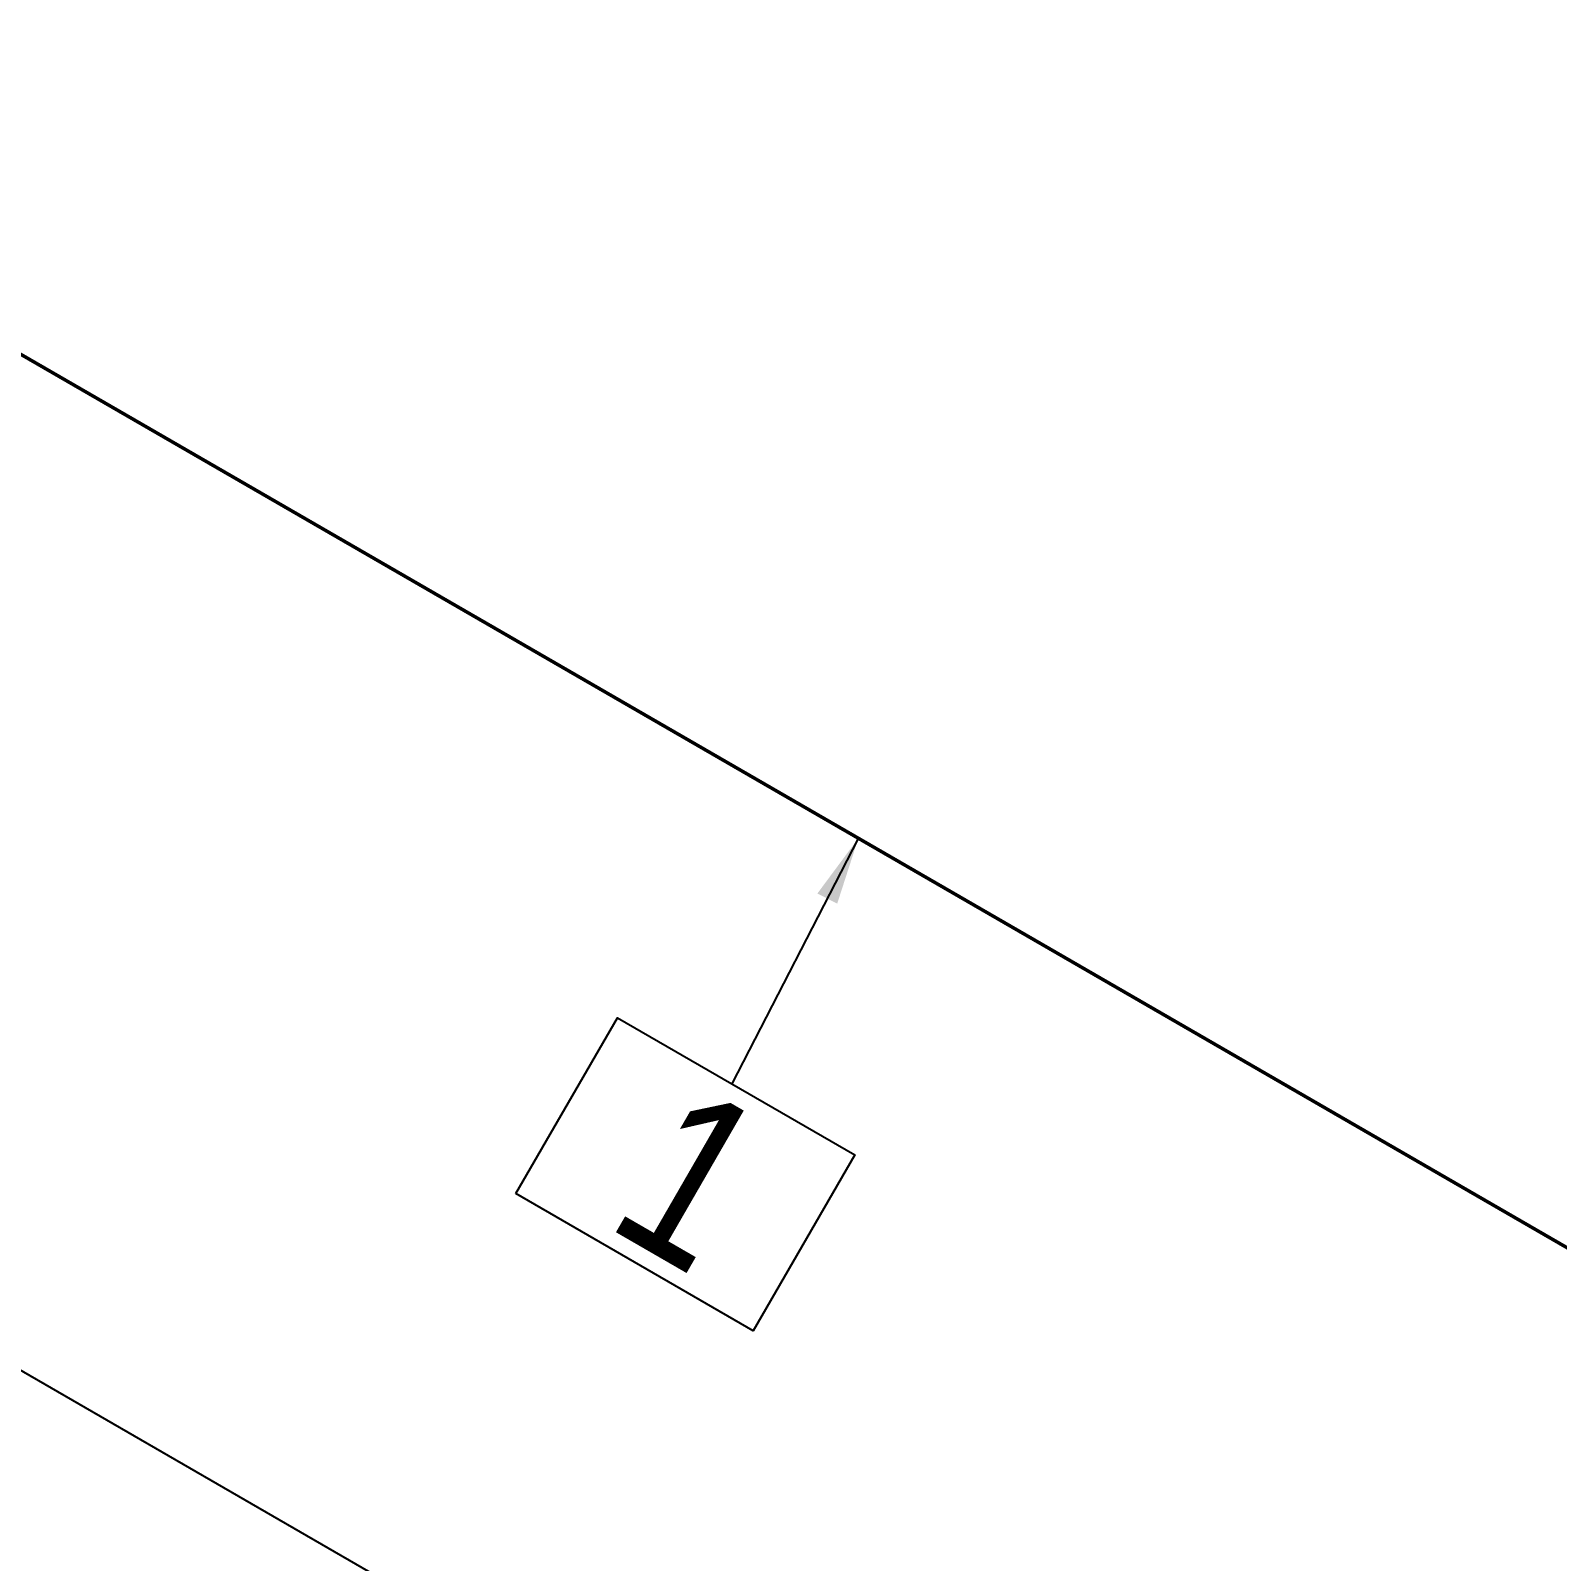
# Model space of a CAD drawing. Header units: millimetres. Extents: x 0 to 594, y 0 to 420.
# Drawn here: x 169.33 to 191.88, y 173.28 to 195.89 of the extents above; entities that cross this region are included whole.
import ezdxf
from ezdxf import colors
from ezdxf.entities.mleader import LeaderData, LeaderLine
from ezdxf.enums import TextEntityAlignment as Align
from ezdxf.math import Vec2, Vec3

# ---------------------------------------------------------------- set-up
doc = ezdxf.new("R2010")
doc.units = ezdxf.units.MM
doc.header["$LTSCALE"] = 0.25
doc.layers.add('주석', color=7, linetype='Continuous')
doc.layers.add('치수', color=1, linetype='Continuous')
doc.layers.add('파이프 작은 보어', color=30, linetype='Continuous', lineweight=50)
doc.styles.add('AdskIsoAnnotation', font='arial.ttf', dxfattribs={"width": 0.8, "height": 1})
doc.styles.add('AdskIsoMetric', font='arial.ttf', dxfattribs={"width": 0.8, "height": 2.5})
doc.styles.add('AdskIsoMetric30', font='arial.ttf', dxfattribs={"width": 0.8, "oblique": 30, "height": 2.5})
doc.styles.get("Standard").update_dxf_attribs({"font": 'arial.ttf'})
doc.dimstyles.new('AdskIsoMetric', dxfattribs={"dimtxt": 2.5, "dimasz": 2.5, "dimexe": 1, "dimexo": 2, "dimgap": 0.8, "dimtad": 1, "dimdec": 0, "dimrnd": 1, "dimzin": 0, "dimdsep": 46, "dimtxsty": 'AdskIsoMetric', "dimcen": 0, "dimclrt": 7, "dimadec": 0, "dimazin": 0, "dimtfac": 1, "dimtdec": 0, "dimtmove": 1, "dimatfit": 3, "dimfxl": 0, "dimfrac": 2, "dimtolj": 1, "dimtzin": 0, "dimarcsym": 0})

# ---------------------------------------------------------------- blocks, each defined once
blk = doc.blocks.new('*D27')
at = {"layer": 'Defpoints', "color": 0}
for p in [(160.895, 195.886), (147.904, 188.386), (324.377, 101.5)]:
    blk.add_point(p, dxfattribs=at)
at = {"layer": '치수', "color": 0, "lineweight": -2}
for p, q in [((158.895, 194.732), (146.904, 187.809)), ((309.222, 95.25), (150.069, 187.136)), ((322.377, 100.345), (310.387, 93.422))]:
    blk.add_line(p, q, dxfattribs=at)
at = {"layer": '치수', "color": 0}
for points in [[(150.278, 187.497), (149.861, 186.776), (147.904, 188.386)], [(309.43, 95.61), (309.014, 94.889), (311.387, 94)]]:
    blk.add_solid(points, dxfattribs=at)
at = {"layer": '치수', "color": 7, "insert": (231.912, 142.501), "char_height": 2.5, "attachment_point": 5, "rotation": 330, "style": 'AdskIsoMetric30'}
blk.add_mtext('\\A1;1090', dxfattribs=at)
blk = doc.blocks.new('AnnoRect')
at = {"color": 0, "linetype": 'ByBlock', "lineweight": -2}
blk.add_wipeout([(-0.8095, -0.6), (-0.8095, 0.6), (0.8095, 0.6), (0.8095, -0.6)], dxfattribs=at)
blk.add_lwpolyline([(-0.8095, -0.6), (-0.8095, 0.6), (0.8095, 0.6), (0.8095, -0.6)], close=True, dxfattribs=at)
at = {"color": 0, "linetype": 'ByBlock', "lineweight": -2, "style": 'AdskIsoAnnotation', "width": 0.8}
blk.add_attdef('XX', text='', height=1, dxfattribs=at).set_placement((0, 0), align=Align.MIDDLE_CENTER)

msp = doc.modelspace()

# ---------------------------------------------------------------- linework, layer by layer
at = {"layer": '파이프 작은 보어'}
msp.add_lwpolyline([(198.774, 174.016), (166.198, 192.825)], dxfattribs=at)

# ---------------------------------------------------------------- dimensions: what is measured, and where the dimension line sits
at = {"layer": '치수'}
dim = msp.add_linear_dim(base=(147.904, 188.386), p1=(324.377, 101.5), p2=(160.895, 195.886), angle=150, text='1090', dimstyle='AdskIsoMetric', override={"dimtad": 0, "dimlfac": 5.774111, "dimtxsty": 'AdskIsoMetric30', "dimse1": 0, "dimse2": 0, "dimsd1": 0, "dimsd2": 0, "dimtmove": 1}, dxfattribs=at)
dim.commit()
dim.dimension.update_dxf_attribs({"geometry": '*D27', "text_midpoint": (231.912, 142.501), "dimtype": 160})

# ---------------------------------------------------------------- leaders
at = {"layer": '주석'}
ml = msp.add_multileader_mtext('Standard', dxfattribs=at)
ml.set_content('')
ml.set_leader_properties()
ml.build(insert=Vec2(0, 0))
ml.multileader.update_dxf_attribs({"dogleg_length": 0, "arrow_head_size": 0})
ctx = ml.context
ctx.base_point, ctx.arrow_head_size = Vec3(179.688, 180.335), 0
notes = []
notes.append((ctx, [(0, (1, 1, 0), (179.688, 180.335), (-1, 0), 0, [(0, [(181.554, 183.959)], 0, [])])]))
ctx.mtext, ml.multileader.dxf.content_type = None, 0
for ctx, leaders in notes:
    for number, flags, end, landing, length, lines in leaders:
        leader = LeaderData()
        leader.index, (leader.has_last_leader_line, leader.has_dogleg_vector, leader.attachment_direction) = number, flags
        leader.last_leader_point, leader.dogleg_vector, leader.dogleg_length = Vec3(end), Vec3(landing), length
        for number, points, colour, breaks in lines:
            line = LeaderLine()
            line.index, line.vertices, line.color, line.breaks = number, Vec3.list(points), colors.encode_raw_color(colour), breaks
            leader.lines.append(line)
        ctx.leaders.append(leader)

# ---------------------------------------------------------------- next in the draw order: block references
ref = msp.add_blockref('AnnoRect', (179, 179), dxfattribs=dict(at, xscale=2.500000000000001, yscale=2.500000000000001, zscale=2.500000000000001, rotation=330.0000000000043))
ref.add_attrib('XX_001', '1', (177.79, 178.249), dxfattribs={"layer": '0', "color": 0, "linetype": 'ByBlock', "lineweight": -2, "height": 2.5, "rotation": 330, "style": 'AdskIsoAnnotation', "width": 0.8})

doc.saveas('drawing.dxf')
